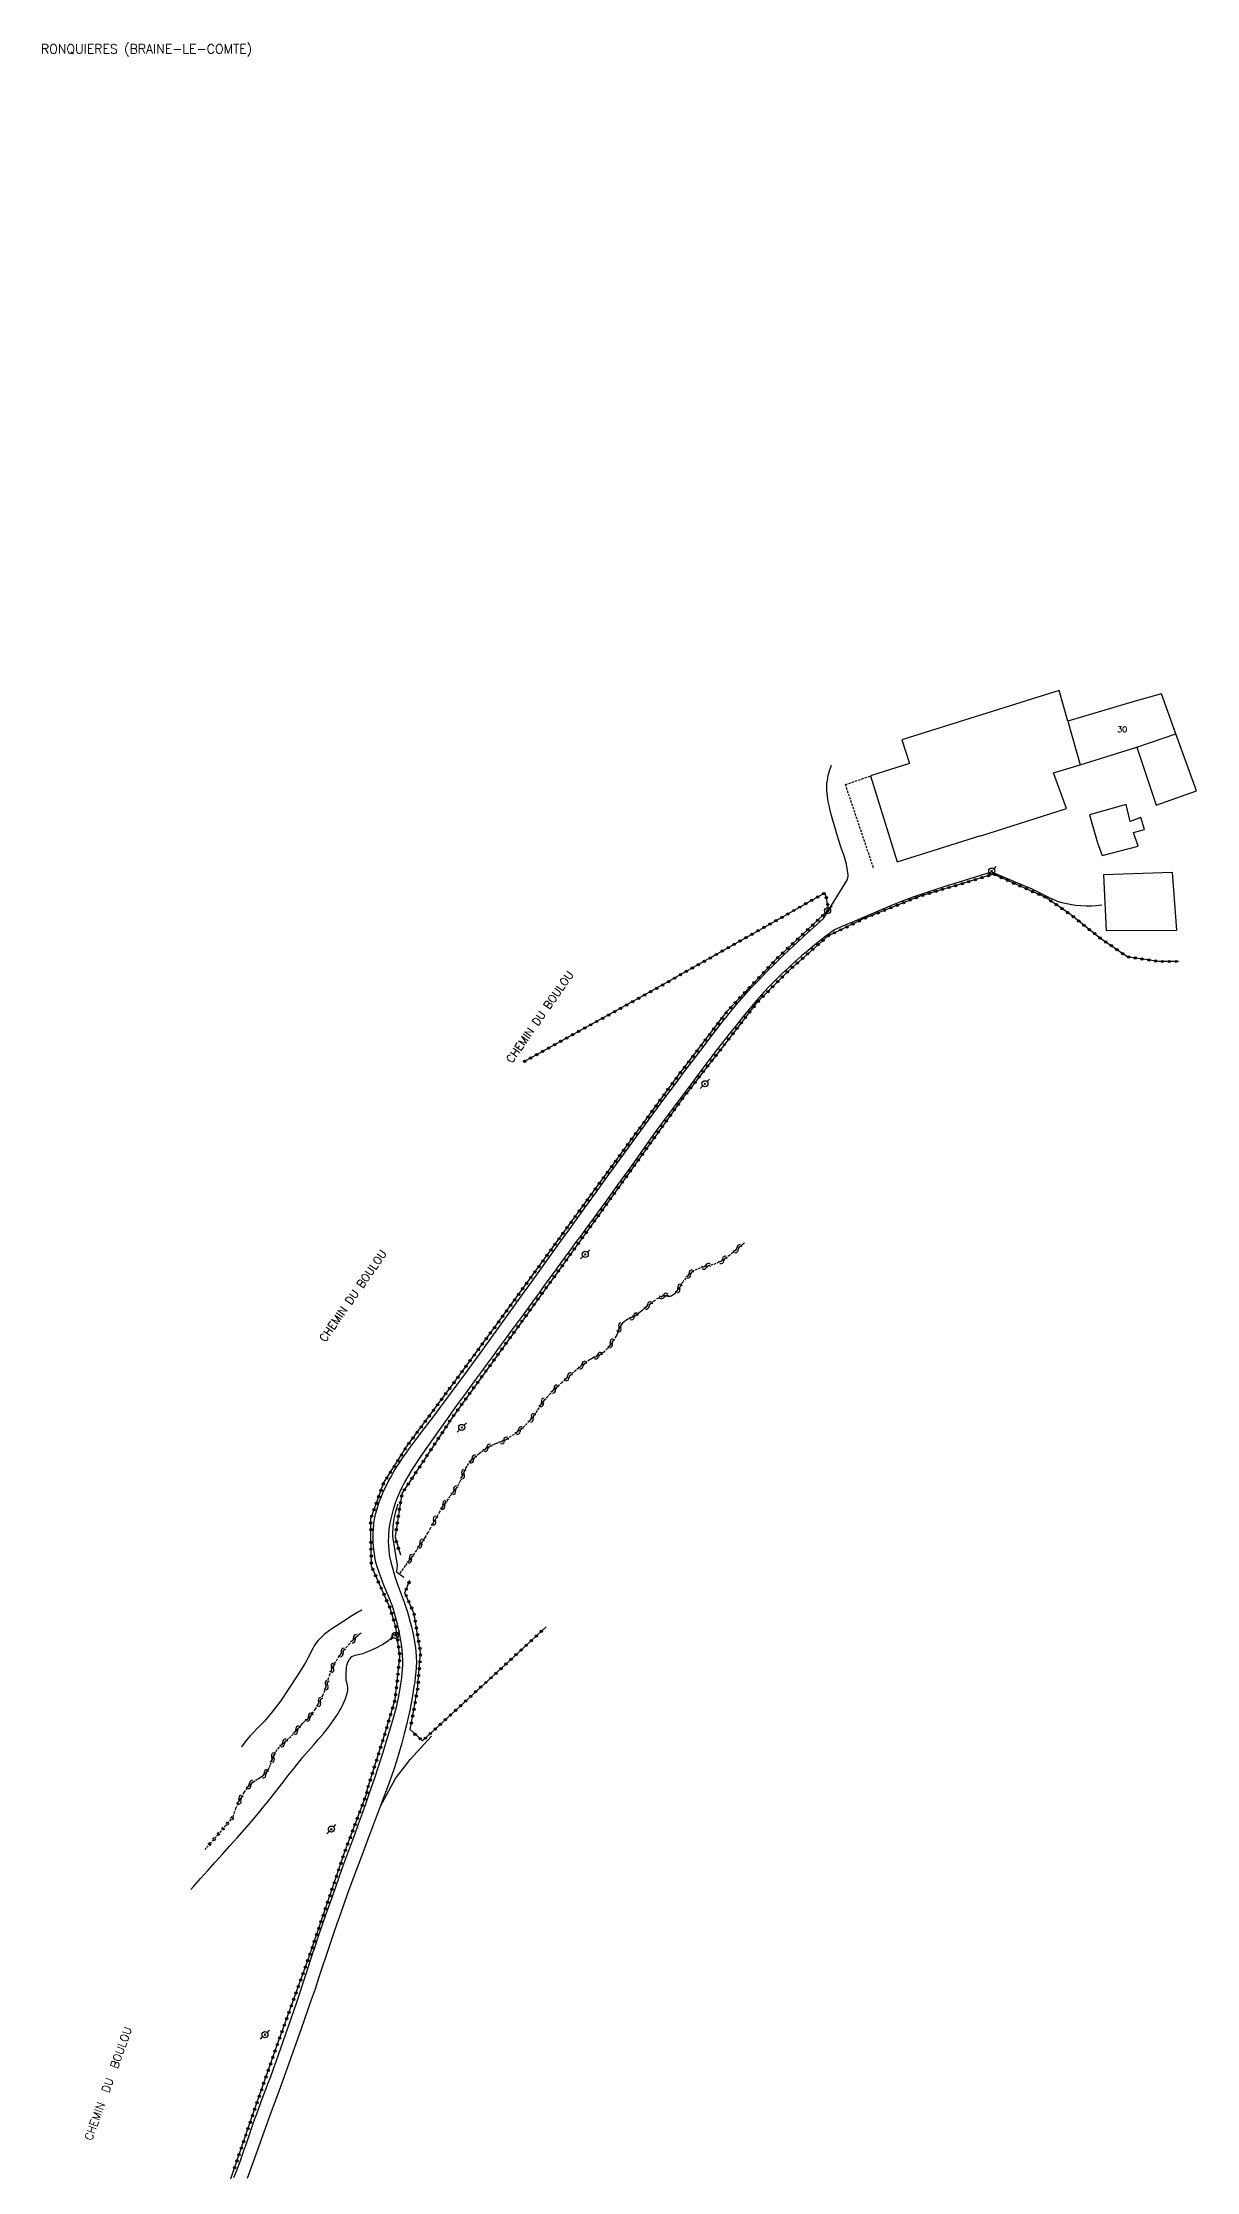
# Model space of a CAD drawing. Header units: millimetres. Extents: x 140000 to 141000, y 143000 to 144000.
# Drawn here: x 140505.4 to 140757.9, y 143532.1 to 143997.8 of the extents above; entities that cross this region are included whole.
import ezdxf
from ezdxf.enums import TextEntityAlignment as Align

# ---------------------------------------------------------------- set-up
doc = ezdxf.new("R2010")
doc.units = ezdxf.units.MM
doc.linetypes.add('DASHED', pattern=[0.75, 0.5, -0.25])
doc.layers.get('0').update_dxf_attribs({"linetype": 'CONTINUOUS'})
for name, color, linetype in [('W0008', 7, 'CONTINUOUS'), ('W0017', 7, 'CONTINUOUS'), ('W0101', 7, 'CONTINUOUS'), ('W0104', 1, 'CONTINUOUS'), ('W0112', 1, 'DASHED'), ('W0120', 7, 'CONTINUOUS'), ('W0211', 2, 'CONTINUOUS'), ('W0220', 5, 'DASHED'), ('W0323', 7, 'CONTINUOUS'), ('W0330', 7, 'CONTINUOUS'), ('W0473', 7, 'CONTINUOUS'), ('W0501', 5, 'DASHED'), ('W0980', 7, 'CONTINUOUS'), ('W0989', 7, 'CONTINUOUS'), ('W0991', 7, 'CONTINUOUS')]:
    doc.layers.add(name, color=color, linetype=linetype)
doc.styles.get("Standard").update_dxf_attribs({"font": 'romans.shx', "width": 0.85})

# ---------------------------------------------------------------- blocks, each defined once
blk = doc.blocks.new('T473')
for p, q in [((-0.166667, 0.166667), (0.166667, -0.166667)), ((-0.166667, -0.166667), (0.166667, 0.166667)), ((0.500001, 0.500001), (1.000002, 1.000002)), ((-1.000002, -1.000002), (-0.500001, -0.500001))]:
    blk.add_line(p, q)
blk.add_ellipse((0, 0), major_axis=(0.471405, 0.471405), ratio=1, start_param=5.4977871438, end_param=11.780972451)
blk = doc.blocks.new('t323o')
at = {"color": 0, "linetype": 'Continuous'}
for radius in [0.25, 0.15]:
    blk.add_circle((0, 0), radius, dxfattribs=at)
blk = doc.blocks.new('t220o')
at = {"color": 0, "linetype": 'Continuous'}
for p, q in [((-0.25, 0.25), (0.25, 0.25)), ((-0.25, -0.25), (0.25, -0.25))]:
    blk.add_line(p, q, dxfattribs=at)
blk = doc.blocks.new('t500o')
at = {"color": 0, "linetype": 'Continuous'}
for centre, start, end in [((-0.5, 0.625), 216.8699, 323.1301), ((0.5, -0.125), 36.8699, 143.1301), ((0.5, -0.625), 36.8699, 143.1301), ((-0.5, 0.125), 216.8699, 323.1301)]:
    blk.add_arc(centre, 0.625, start, end, dxfattribs=at)

msp = doc.modelspace()

# ---------------------------------------------------------------- linework, layer by layer
at = {"layer": 'W0008'}
for points in [[(140577.76, 143671), (140577.77, 143671.48), (140577.78, 143671.96), (140577.8, 143672.43), (140577.83, 143672.91), (140577.87, 143673.39), (140577.92, 143673.86), (140577.98, 143674.34), (140578.05, 143674.81), (140578.33, 143676.09), (140578.68, 143677.34), (140579.1, 143678.58), (140579.55, 143679.79), (140580.04, 143680.93), (140580.57, 143682.05), (140581.14, 143683.15), (140581.74, 143684.23), (140582.3, 143685.21), (140582.88, 143686.16), (140583.49, 143687.11), (140584.11, 143688.05), (140584.94, 143689.23), (140585.79, 143690.4), (140586.65, 143691.55), (140587.51, 143692.71), (140588.34, 143693.82), (140589.17, 143694.93), (140590.01, 143696.03), (140590.85, 143697.14), (140591.69, 143698.24), (140592.52, 143699.34), (140593.36, 143700.45), (140594.19, 143701.56), (140597.96, 143706.68), (140601.7, 143711.81), (140605.42, 143716.96), (140609.14, 143722.11), (140610.6, 143724.14), (140612.05, 143726.16), (140613.5, 143728.2), (140614.95, 143730.23), (140616.4, 143732.26), (140617.85, 143734.29), (140619.3, 143736.32), (140620.76, 143738.35), (140623.49, 143742.13), (140626.23, 143745.92), (140628.98, 143749.7), (140631.73, 143753.48), (140634.87, 143757.78), (140638.01, 143762.08), (140641.16, 143766.37), (140644.34, 143770.64), (140646.05, 143772.92), (140647.76, 143775.18), (140649.49, 143777.44), (140651.22, 143779.7), (140652.68, 143781.62), (140654.13, 143783.54), (140655.61, 143785.45), (140657.14, 143787.31), (140658.75, 143789.16), (140660.41, 143790.97), (140662.11, 143792.74), (140663.82, 143794.5), (140665.46, 143796.15), (140667.12, 143797.77), (140668.8, 143799.37), (140670.49, 143800.96), (140671.92, 143802.29), (140673.36, 143803.61), (140674.81, 143804.92), (140676.27, 143806.22)], [(140678.68, 143803.74), (140677.59, 143802.93), (140676.51, 143802.11), (140675.44, 143801.27), (140674.39, 143800.42), (140672.93, 143799.22), (140671.49, 143798.01), (140670.06, 143796.77), (140668.66, 143795.5), (140667.27, 143794.19), (140665.9, 143792.85), (140664.56, 143791.48), (140663.25, 143790.08), (140661.68, 143788.31), (140660.15, 143786.49), (140658.65, 143784.66), (140657.16, 143782.82), (140656.06, 143781.45), (140654.98, 143780.08), (140653.9, 143778.7), (140652.83, 143777.32), (140651.57, 143775.67), (140650.32, 143774.01), (140649.07, 143772.35), (140647.82, 143770.68), (140646.07, 143768.36), (140644.33, 143766.04), (140642.59, 143763.71), (140640.87, 143761.38), (140639.46, 143759.43), (140638.05, 143757.48), (140636.66, 143755.52), (140635.27, 143753.56), (140633.88, 143751.6), (140632.48, 143749.64), (140631.09, 143747.69), (140629.68, 143745.74), (140628.41, 143744), (140627.14, 143742.25), (140625.87, 143740.52), (140624.59, 143738.78), (140623.31, 143737.04), (140622.03, 143735.3), (140620.76, 143733.57), (140619.49, 143731.83), (140618.37, 143730.29), (140617.25, 143728.75), (140616.13, 143727.21), (140615.02, 143725.67), (140613.91, 143724.13), (140612.79, 143722.59), (140611.67, 143721.06), (140610.55, 143719.52), (140609.26, 143717.75), (140607.96, 143715.98), (140606.65, 143714.21), (140605.35, 143712.44), (140604.05, 143710.67), (140602.75, 143708.9), (140601.45, 143707.13), (140600.16, 143705.35), (140598.07, 143702.5), (140595.99, 143699.65), (140593.93, 143696.78), (140591.9, 143693.89), (140590.02, 143691.18), (140588.13, 143688.48), (140586.31, 143685.72), (140584.64, 143682.88), (140584.06, 143681.77), (140583.52, 143680.64), (140583.03, 143679.49), (140582.6, 143678.32), (140582.14, 143676.9), (140581.74, 143675.46), (140581.41, 143674), (140581.19, 143672.52), (140581.15, 143672.14), (140581.12, 143671.76), (140581.1, 143671.38), (140581.08, 143671)], [(140581.08, 143671), (140581.06, 143670.01), (140581.1, 143669.01), (140581.17, 143668.02), (140581.29, 143667.03), (140581.6, 143665.42), (140582.03, 143663.84), (140582.52, 143662.29), (140583.03, 143660.74), (140583.23, 143660.14), (140583.44, 143659.55), (140583.67, 143658.97), (140583.9, 143658.38), (140584.13, 143657.8), (140584.35, 143657.21), (140584.57, 143656.62), (140584.77, 143656.03), (140585.27, 143654.46), (140585.73, 143652.87), (140586.16, 143651.28), (140586.52, 143649.67), (140586.76, 143648.43), (140586.95, 143647.18), (140587.1, 143645.93), (140587.18, 143644.67), (140587.2, 143643.56), (140587.15, 143642.45), (140587.07, 143641.34), (140586.96, 143640.24), (140586.84, 143639.21), (140586.68, 143638.19), (140586.51, 143637.17), (140586.33, 143636.15), (140586.05, 143634.56), (140585.75, 143632.98), (140585.42, 143631.4), (140585.07, 143629.83), (140584.56, 143627.82), (140584.03, 143625.83), (140583.45, 143623.85), (140582.85, 143621.87), (140582.32, 143620.24), (140581.75, 143618.62), (140581.17, 143617.01), (140580.58, 143615.4), (140580.09, 143614.04), (140579.59, 143612.69), (140579.08, 143611.35), (140578.57, 143610), (140578.05, 143608.65), (140577.54, 143607.31), (140577.03, 143605.96), (140576.53, 143604.61), (140575.04, 143600.64), (140573.56, 143596.67), (140572.09, 143592.69), (140570.66, 143588.7), (140569.83, 143586.32), (140569.02, 143583.94), (140568.22, 143581.56), (140567.42, 143579.17), (140566.63, 143576.78), (140565.83, 143574.4), (140565.03, 143572.02), (140564.21, 143569.64), (140561.99, 143563.3), (140559.74, 143556.98), (140557.47, 143550.66), (140555.17, 143544.36)], [(140564.74, 143580.45), (140566.12, 143584.47), (140567.5, 143588.48), (140568.9, 143592.49), (140570.32, 143596.49), (140571.15, 143598.82), (140572, 143601.15), (140572.85, 143603.48), (140573.71, 143605.8), (140574.56, 143608.13), (140575.41, 143610.46), (140576.24, 143612.79), (140577.06, 143615.13), (140578.04, 143618.02), (140579.01, 143620.92), (140579.95, 143623.83), (140580.84, 143626.76), (140581.56, 143629.16), (140582.27, 143631.58), (140582.91, 143634.01), (140583.44, 143636.47), (140583.6, 143637.39), (140583.76, 143638.31), (140583.89, 143639.24), (140584.01, 143640.16), (140584.1, 143641.09), (140584.17, 143642.02), (140584.22, 143642.96), (140584.23, 143643.89), (140584.19, 143645.08), (140584.09, 143646.26), (140583.93, 143647.43), (140583.74, 143648.6), (140583.43, 143650.23), (140583.08, 143651.86), (140582.66, 143653.47), (140582.19, 143655.06), (140581.95, 143655.79), (140581.68, 143656.51), (140581.4, 143657.22), (140581.1, 143657.93), (140580.8, 143658.63), (140580.51, 143659.34), (140580.22, 143660.04), (140579.95, 143660.76), (140579.5, 143661.95), (140579.04, 143663.15), (140578.63, 143664.36), (140578.3, 143665.6), (140578.09, 143666.65), (140577.94, 143667.71), (140577.84, 143668.78), (140577.78, 143669.85), (140577.77, 143670.13), (140577.77, 143670.42), (140577.76, 143670.71), (140577.76, 143671)], [(140547.3, 143530.78), (140547.97, 143532.55), (140548.63, 143534.33), (140549.1, 143535.63), (140549.56, 143536.93), (140550.02, 143538.23), (140550.47, 143539.54), (140550.91, 143540.85), (140551.37, 143542.15), (140551.82, 143543.46), (140552.29, 143544.76), (140552.88, 143546.4), (140553.49, 143548.03), (140554.1, 143549.66), (140554.72, 143551.29), (140555.34, 143552.92), (140555.94, 143554.55), (140556.55, 143556.19), (140557.13, 143557.83), (140559.11, 143563.5), (140561.05, 143569.18), (140562.94, 143574.88), (140564.79, 143580.59)], [(140555.17, 143544.36), (140553.94, 143540.9), (140552.69, 143537.45), (140551.44, 143534), (140550.18, 143530.55)]]:
    msp.add_lwpolyline(points, dxfattribs=at)
at = {"layer": 'W0017'}
for points in [[(140681.51, 143814.71), (140681.59, 143815.07), (140681.64, 143815.45), (140681.65, 143815.82), (140681.63, 143816.2), (140681.31, 143818.07), (140680.77, 143819.9), (140680.15, 143821.69), (140679.59, 143823.48), (140679.37, 143824.23), (140679.14, 143824.97), (140678.91, 143825.71), (140678.67, 143826.46), (140678.45, 143827.2), (140678.23, 143827.95), (140678.02, 143828.7), (140677.84, 143829.46), (140677.57, 143830.63), (140677.32, 143831.8), (140677.13, 143832.99), (140677.01, 143834.19), (140676.99, 143834.47), (140676.99, 143834.74), (140676.99, 143835.02), (140676.99, 143835.3), (140677.01, 143835.58), (140677.04, 143835.85), (140677.07, 143836.13), (140677.12, 143836.4), (140677.33, 143837.47), (140677.61, 143838.52), (140677.96, 143839.56), (140678.06, 143839.76)], [(140703.95, 143813.57), (140713.07, 143816.41), (140721.48, 143812.83)], [(140676.27, 143806.22), (140681.51, 143814.74)], [(140703.95, 143813.57), (140701.31, 143812.71), (140698.68, 143811.83), (140696.06, 143810.93), (140693.46, 143809.97), (140691.18, 143809.07), (140688.92, 143808.11), (140686.68, 143807.14), (140684.42, 143806.17), (140682.99, 143805.57), (140681.55, 143804.96), (140680.11, 143804.35), (140678.68, 143803.74)], [(140737.16, 143809.09), (140736.02, 143808.97), (140734.88, 143808.91), (140733.73, 143808.9), (140732.59, 143808.96), (140731.4, 143809.08), (140730.22, 143809.25), (140729.05, 143809.49), (140727.89, 143809.8), (140727.45, 143809.95), (140727.02, 143810.13), (140726.6, 143810.33), (140726.18, 143810.52), (140725.59, 143810.8), (140725, 143811.08), (140724.41, 143811.38), (140723.83, 143811.67), (140723.24, 143811.97), (140722.66, 143812.26), (140722.07, 143812.55), (140721.48, 143812.83)]]:
    msp.add_lwpolyline(points, dxfattribs=at)
at = {"layer": 'W0101'}
msp.add_lwpolyline([(140732.4, 143839.84), (140744.81, 143843.67), (140753.38, 143846.61), (140750.23, 143855.37), (140744.45, 143853.77), (140729.75, 143849.39)], close=True, dxfattribs=at)
at = {"layer": 'W0104'}
for points in [[(140729.75, 143849.39), (140727.82, 143856.06), (140710.88, 143850.78), (140693.42, 143845.27), (140695.12, 143840.09), (140686.56, 143837.39), (140692.37, 143818.57)], [(140744.81, 143843.67), (140749.06, 143831.01), (140757.87, 143834.1), (140753.38, 143846.61)], [(140692.37, 143818.57), (140710.72, 143824.33), (140710.68, 143824.29), (140729.45, 143830.23), (140726.63, 143838.07), (140732.4, 143839.84)]]:
    msp.add_lwpolyline(points, dxfattribs=at)
for points in [[(140742.51, 143831.16), (140734.45, 143828.89), (140736.21, 143822.75), (140737.23, 143819.95), (140745.13, 143822.02), (140744.1, 143824.99), (140746.48, 143825.65), (140745.71, 143828.31), (140743.35, 143827.4)], [(140752.67, 143816.3), (140737.51, 143815.79), (140738.15, 143803.55), (140753.61, 143803.67)]]:
    msp.add_lwpolyline(points, close=True, dxfattribs=at)
at = {"layer": 'W0112'}
msp.add_lwpolyline([(140687.21, 143817.29), (140681.08, 143835.49), (140686.56, 143837.38)], dxfattribs=at)
at = {"layer": 'W0120'}
msp.add_lwpolyline([(140583.02, 143664.75), (140582.86, 143663.3), (140584.5, 143662.09)], dxfattribs=at)
at = {"layer": 'W0211'}
for points in [[(140583.12, 143678.06), (140582.64, 143676.49), (140582.29, 143674.88), (140582.08, 143673.26), (140581.99, 143671.62), (140581.99, 143671.46), (140581.99, 143671.31), (140581.99, 143671.15), (140581.99, 143671)], [(140581.99, 143671), (140583.02, 143664.75)], [(140575.3, 143654.91), (140574.43, 143654.44), (140573.57, 143653.94), (140572.73, 143653.42), (140571.9, 143652.88), (140570.3, 143651.84), (140568.68, 143650.79), (140567.13, 143649.64), (140565.73, 143648.29), (140565.27, 143647.72), (140564.87, 143647.12), (140564.52, 143646.49), (140564.19, 143645.85), (140563.88, 143645.21), (140563.57, 143644.56), (140563.24, 143643.93), (140562.88, 143643.31), (140561.12, 143640.52), (140559.32, 143637.75), (140557.45, 143635.03), (140555.47, 143632.38), (140554.74, 143631.49), (140553.97, 143630.64), (140553.17, 143629.8), (140552.36, 143628.98), (140551.56, 143628.16), (140550.77, 143627.31), (140550.01, 143626.44), (140549.3, 143625.53), (140548.93, 143624.99)], [(140537.83, 143593.79), (140538.45, 143594.49), (140539.97, 143596.2), (140541.56, 143597.99), (140543.17, 143599.76), (140544.77, 143601.54), (140546.38, 143603.32), (140547.98, 143605.1), (140549.57, 143606.89), (140551.14, 143608.7), (140552.69, 143610.52), (140553.79, 143611.85), (140554.87, 143613.2), (140555.94, 143614.55), (140557, 143615.91), (140558.06, 143617.28), (140559.11, 143618.64), (140560.17, 143620), (140561.24, 143621.35), (140562.36, 143622.71), (140563.51, 143624.03), (140564.67, 143625.35), (140565.83, 143626.66), (140566.97, 143628), (140568.08, 143629.38), (140569.11, 143630.81), (140570.07, 143632.3), (140570.42, 143632.89), (140570.75, 143633.48), (140571.08, 143634.08), (140571.37, 143634.7), (140571.64, 143635.33), (140571.88, 143635.98), (140572.06, 143636.65), (140572.19, 143637.33), (140572.21, 143637.71), (140572.18, 143638.09), (140572.12, 143638.46), (140572.04, 143638.82), (140571.96, 143639.18), (140571.88, 143639.54), (140571.84, 143639.91), (140571.83, 143640.29), (140571.86, 143640.82), (140571.87, 143641.35), (140571.9, 143641.89), (140571.95, 143642.42), (140572.06, 143642.98), (140572.23, 143643.53), (140572.49, 143644.04), (140572.84, 143644.51), (140573.12, 143644.75), (140573.45, 143644.94), (140573.8, 143645.06), (140574.15, 143645.14), (140574.49, 143645.2), (140574.83, 143645.25), (140575.17, 143645.32), (140575.5, 143645.43), (140576.95, 143646.04), (140578.41, 143646.67), (140579.83, 143647.41), (140581.15, 143648.32), (140581.5, 143648.64), (140581.82, 143648.99), (140582.09, 143649.37), (140582.33, 143649.78)]]:
    msp.add_lwpolyline(points, dxfattribs=at)
at = {"layer": 'W0220'}
msp.add_lwpolyline([(140547.14, 143609.73), (140545.49, 143607.79), (140543.83, 143605.86), (140542.15, 143603.94), (140540.95, 143602.58)], dxfattribs=at)
at = {"layer": 'W0323'}
for points in [[(140577.27, 143671), (140577.22, 143674.9), (140580.02, 143682.65), (140585.2, 143690.83), (140595.46, 143704.71), (140604.33, 143716.75), (140625.98, 143746.52), (140644.34, 143771.64), (140655.31, 143785.99), (140665.97, 143797.36), (140677.42, 143808.1), (140676.65, 143811.83), (140663.27, 143804.26), (140637.58, 143789.69), (140610.72, 143774.88)], [(140753.97, 143796.8), (140749.57, 143796.8), (140742.73, 143797.84), (140736.88, 143801.86), (140730.03, 143807.29), (140724.93, 143810.8), (140713.49, 143815.89), (140697.21, 143811.03), (140684.97, 143806.1), (140677.23, 143802.37), (140668.46, 143794.62), (140661.65, 143787.73), (140655.15, 143779.32), (140645.56, 143767.02), (140627.35, 143741.68), (140609.75, 143717.32), (140595.11, 143697.14), (140584.06, 143680.41), (140582.57, 143671)], [(140576.21, 143614.9), (140580.12, 143627.11), (140582.57, 143635.37), (140583.62, 143644.73), (140582.75, 143651.21), (140581.46, 143655.34), (140577.36, 143664.55), (140577.27, 143671)], [(140582.57, 143671), (140582.54, 143670.85), (140583.71, 143667.02)], [(140585.84, 143628.77), (140587.48, 143637.58), (140588.14, 143645.57), (140586.71, 143654.1), (140584.71, 143658.69), (140585.8, 143661.48)], [(140585.82, 143628.78), (140588.53, 143626.33), (140609.5, 143645.6), (140615.57, 143651.23)], [(140532.19, 143495.53), (140537.43, 143505.52), (140545.31, 143526.72), (140551.82, 143545.66), (140556.7, 143559.62), (140563.53, 143578.45), (140571.49, 143601.86), (140576.52, 143615.26)]]:
    msp.add_lwpolyline(points, dxfattribs=at)
at = {"layer": 'W0330'}
msp.add_lwpolyline([(140579.26, 143611.88), (140582.67, 143618.05), (140585.82, 143622.2), (140590.52, 143627.34)], dxfattribs=at)
at = {"layer": 'W0501'}
for points in [[(140658.98, 143735.18), (140658.65, 143734.93), (140657.92, 143734.34), (140657.2, 143733.74), (140656.49, 143733.14), (140655.76, 143732.55), (140655, 143731.99), (140654.22, 143731.47), (140653.4, 143731), (140652.75, 143730.71), (140652.08, 143730.48), (140651.39, 143730.3), (140650.7, 143730.14), (140650.01, 143729.97), (140649.33, 143729.77), (140648.65, 143729.52), (140648.02, 143729.18), (140647.34, 143728.7), (140646.74, 143728.14), (140646.19, 143727.53), (140645.66, 143726.91), (140645.47, 143726.66), (140645.29, 143726.4), (140645.13, 143726.13), (140644.97, 143725.85), (140644.81, 143725.58), (140644.64, 143725.31), (140644.46, 143725.05), (140644.27, 143724.8), (140643.98, 143724.47), (140643.69, 143724.13), (140643.34, 143723.83), (140642.94, 143723.6), (140642.72, 143723.55), (140642.49, 143723.53), (140642.26, 143723.55), (140642.05, 143723.58), (140641.83, 143723.62), (140641.61, 143723.64), (140641.39, 143723.64), (140641.16, 143723.6), (140640.17, 143723.18), (140639.28, 143722.59), (140638.44, 143721.93), (140637.62, 143721.3), (140637.33, 143721.09), (140637.05, 143720.86), (140636.78, 143720.63), (140636.51, 143720.4), (140636.23, 143720.17), (140635.96, 143719.94), (140635.67, 143719.72), (140635.38, 143719.51), (140635.01, 143719.28), (140634.61, 143719.07), (140634.21, 143718.89), (140633.81, 143718.7), (140633.4, 143718.5), (140633.01, 143718.28), (140632.64, 143718.01), (140632.3, 143717.7), (140632.05, 143717.38), (140631.83, 143717.03), (140631.65, 143716.65), (140631.5, 143716.28), (140631.36, 143715.9), (140631.22, 143715.52), (140631.05, 143715.16), (140630.86, 143714.8), (140630.28, 143713.89), (140629.68, 143712.99), (140629, 143712.13), (140628.23, 143711.36), (140627.87, 143711.09), (140627.49, 143710.85), (140627.09, 143710.64), (140626.69, 143710.45), (140626.29, 143710.27), (140625.89, 143710.08), (140625.49, 143709.88), (140625.11, 143709.65), (140623.89, 143708.78), (140622.71, 143707.87), (140621.57, 143706.91), (140620.44, 143705.93), (140619.08, 143704.73), (140617.74, 143703.51), (140616.45, 143702.23), (140615.22, 143700.89), (140614.78, 143700.34), (140614.38, 143699.76), (140613.99, 143699.17), (140613.63, 143698.57), (140613.25, 143697.97), (140612.86, 143697.38), (140612.44, 143696.82), (140611.98, 143696.28), (140610.92, 143695.22), (140609.79, 143694.25), (140608.6, 143693.35), (140607.36, 143692.53), (140606.83, 143692.23), (140606.29, 143691.98), (140605.74, 143691.75), (140605.18, 143691.54), (140604.63, 143691.33), (140604.07, 143691.1), (140603.53, 143690.86), (140603, 143690.58), (140602.43, 143690.23), (140601.89, 143689.84), (140601.36, 143689.43), (140600.84, 143689.01), (140600.24, 143688.54), (140599.64, 143688.06), (140599.07, 143687.53), (140598.57, 143686.94), (140598.22, 143686.42), (140597.93, 143685.87), (140597.68, 143685.3), (140597.45, 143684.73), (140597.23, 143684.15), (140597, 143683.58), (140596.75, 143683.02), (140596.46, 143682.47), (140596.11, 143681.91), (140595.73, 143681.36), (140595.34, 143680.83), (140594.94, 143680.3), (140594.54, 143679.78), (140594.14, 143679.25), (140593.75, 143678.71), (140593.38, 143678.17), (140592.82, 143677.29), (140592.28, 143676.4), (140591.76, 143675.5), (140591.25, 143674.6), (140590.74, 143673.7), (140590.23, 143672.79), (140589.71, 143671.89), (140589.18, 143671)], [(140589.18, 143671), (140588.99, 143670.68), (140588.79, 143670.37), (140588.59, 143670.06), (140588.39, 143669.75), (140587.23, 143668.01), (140586.03, 143666.29), (140584.79, 143664.6), (140583.52, 143662.94)], [(140547.14, 143609.73), (140547.74, 143611.58), (140548.53, 143613.35), (140549.52, 143615.02), (140550.67, 143616.57), (140551.09, 143617), (140551.56, 143617.38), (140552.05, 143617.71), (140552.56, 143618.02), (140553.06, 143618.33), (140553.56, 143618.66), (140554.02, 143619.05), (140554.43, 143619.49), (140554.79, 143620.01), (140555.07, 143620.56), (140555.3, 143621.14), (140555.5, 143621.72), (140555.7, 143622.3), (140555.91, 143622.88), (140556.17, 143623.44), (140556.48, 143623.98), (140556.9, 143624.53), (140557.36, 143625.06), (140557.85, 143625.56), (140558.36, 143626.04), (140558.87, 143626.5), (140559.38, 143626.96), (140559.89, 143627.44), (140560.37, 143627.93), (140560.65, 143628.23), (140560.93, 143628.54), (140561.2, 143628.85), (140561.47, 143629.16), (140561.75, 143629.47), (140562.02, 143629.77), (140562.3, 143630.08), (140562.58, 143630.38), (140562.81, 143630.62), (140563.05, 143630.84), (140563.29, 143631.07), (140563.53, 143631.29), (140563.77, 143631.52), (140564.01, 143631.75), (140564.23, 143632), (140564.44, 143632.26), (140565.1, 143633.2), (140565.68, 143634.18), (140566.21, 143635.19), (140566.71, 143636.22), (140567.08, 143637.08), (140567.39, 143637.95), (140567.67, 143638.84), (140567.94, 143639.73), (140568.22, 143640.62), (140568.53, 143641.5), (140568.89, 143642.37), (140569.31, 143643.2), (140570.24, 143644.69), (140571.3, 143646.08), (140572.44, 143647.4), (140573.64, 143648.67), (140573.98, 143649.01), (140574.35, 143649.33), (140574.72, 143649.63), (140575.12, 143649.92)]]:
    msp.add_lwpolyline(points, dxfattribs=at)

# ---------------------------------------------------------------- block references
at = {"layer": 'W0220'}
for p, rotation in [((140544.9, 143607.1), 229.2662186346493), ((140545.87, 143608.24), 229.6319929160003), ((140546.85, 143609.38), 229.6319929160003), ((140541.95, 143603.7), 228.550859339475), ((140542.93, 143604.83), 228.9058407690796), ((140543.92, 143605.96), 229.2662186346493)]:
    msp.add_blockref('t220o', p, dxfattribs=dict(at, rotation=rotation))
at = {"layer": 'W0323'}
for p, rotation in [((140676.32, 143811.64), 209.4933828633873), ((140699.44, 143811.7), 196.6094192591287), ((140700.88, 143812.13), 196.6094192591287), ((140702.32, 143812.56), 196.6094192591287), ((140703.75, 143812.98), 196.6094192591287), ((140705.19, 143813.41), 196.6094192591287), ((140706.63, 143813.84), 196.6094192591287), ((140708.07, 143814.27), 196.6094192591287), ((140709.5, 143814.7), 196.6094192591287), ((140710.94, 143815.13), 196.6094192591287), ((140712.38, 143815.56), 196.6094192591287), ((140713.8, 143815.75), 156.0370463733913), ((140715.17, 143815.14), 156.0370463733913), ((140716.54, 143814.53), 156.0370463733913), ((140717.91, 143813.92), 156.0370463733913), ((140719.28, 143813.31), 156.0370463733913), ((140720.65, 143812.7), 156.0370463733913), ((140722.02, 143812.09), 156.0370463733913), ((140723.4, 143811.48), 156.0370463733913), ((140668.48, 143807.21), 209.4933828633873), ((140669.79, 143807.95), 209.4933828633873), ((140671.09, 143808.68), 209.4933828633873), ((140672.4, 143809.42), 209.4933828633873), ((140673.71, 143810.16), 209.4933828633873), ((140675.01, 143810.9), 209.4933828633873), ((140676.1, 143806.86), 43.14440312322343), ((140676.88, 143810.73), 101.7676746978452), ((140677.19, 143807.89), 43.14440312322343), ((140677.18, 143809.26), 101.7676746978452), ((140686.85, 143806.86), 201.9457533871673), ((140688.24, 143807.42), 201.9457533871673), ((140689.63, 143807.98), 201.9457533871673), ((140691.02, 143808.54), 201.9457533871673), ((140692.41, 143809.1), 201.9457533871673), ((140693.81, 143809.66), 201.9457533871673), ((140695.2, 143810.22), 201.9457533871673), ((140696.59, 143810.78), 201.9457533871673), ((140698, 143811.27), 196.6094192591287), ((140724.77, 143810.87), 156.0370463733913), ((140726.02, 143810.05), 145.4662393095071), ((140727.25, 143809.2), 145.4662393095071), ((140728.49, 143808.35), 145.4662393095071), ((140729.72, 143807.5), 145.4662393095071), ((140660.65, 143802.77), 209.5620166478043), ((140661.96, 143803.51), 209.5620166478043), ((140663.26, 143804.25), 209.5620166478043), ((140664.57, 143804.99), 209.4933828633873), ((140665.87, 143805.73), 209.4933828633873), ((140667.18, 143806.47), 209.4933828633873), ((140671.72, 143802.76), 43.14440312322343), ((140672.82, 143803.78), 43.14440312322343), ((140673.91, 143804.81), 43.14440312322343), ((140675.01, 143805.83), 43.14440312322343), ((140677.34, 143802.42), 205.7366356587287), ((140678.69, 143803.07), 205.7366356587287), ((140680.04, 143803.72), 205.7366356587287), ((140681.39, 143804.37), 205.7366356587287), ((140682.74, 143805.03), 205.7366356587287), ((140684.09, 143805.68), 205.7366356587287), ((140685.46, 143806.3), 201.9457533871673), ((140730.92, 143806.59), 141.6166642127417), ((140732.09, 143805.66), 141.6166642127417), ((140733.27, 143804.73), 141.6166642127417), ((140734.44, 143803.79), 141.6166642127417), ((140735.62, 143802.86), 141.6166642127417), ((140651.52, 143797.59), 209.5620166478043), ((140652.82, 143798.33), 209.5620166478043), ((140654.13, 143799.07), 209.5620166478043), ((140655.43, 143799.81), 209.5620166478043), ((140656.74, 143800.55), 209.5620166478043), ((140658.04, 143801.29), 209.5620166478043), ((140659.35, 143802.03), 209.5620166478043), ((140666.25, 143797.63), 43.14440312322343), ((140667.34, 143798.65), 43.14440312322343), ((140668.44, 143799.68), 43.14440312322343), ((140669.53, 143800.71), 43.14440312322343), ((140670.63, 143801.73), 43.14440312322343), ((140671.7, 143797.48), 221.4785466230685), ((140672.82, 143798.47), 221.4785466230685), ((140673.95, 143799.47), 221.4785466230685), ((140675.07, 143800.46), 221.4785466230685), ((140676.19, 143801.45), 221.4785466230685), ((140736.79, 143801.93), 141.6166642127417), ((140738.03, 143801.08), 145.4631922510654), ((140739.26, 143800.23), 145.4631922510654), ((140740.5, 143799.37), 145.4631922510654), ((140741.73, 143798.52), 145.4631922510654), ((140743.02, 143797.8), 171.3563469256158), ((140744.5, 143797.57), 171.3563469256158), ((140643.69, 143793.15), 209.5620166478043), ((140644.99, 143793.89), 209.5620166478043), ((140646.3, 143794.63), 209.5620166478043), ((140647.6, 143795.37), 209.5620166478043), ((140648.91, 143796.11), 209.5620166478043), ((140650.21, 143796.85), 209.5620166478043), ((140662.13, 143793.27), 46.86906239097683), ((140663.16, 143794.36), 46.86906239097683), ((140664.18, 143795.46), 46.86906239097683), ((140665.21, 143796.55), 46.86906239097683), ((140667.28, 143793.42), 225.351298187547), ((140668.34, 143794.49), 225.351298187547), ((140669.45, 143795.49), 221.4785466230685), ((140670.57, 143796.49), 221.4785466230685), ((140745.98, 143797.35), 171.3563469256158), ((140747.47, 143797.12), 171.3563469256158), ((140748.95, 143796.9), 171.3563469256158), ((140750.44, 143796.8), 179.9739268373405), ((140751.94, 143796.8), 179.9739268373405), ((140753.44, 143796.8), 179.9739268373405), ((140635.85, 143788.73), 208.8563664750428), ((140637.16, 143789.46), 208.8563664750428), ((140638.47, 143790.19), 209.5620166478043), ((140639.78, 143790.93), 209.5620166478043), ((140641.08, 143791.67), 209.5620166478043), ((140642.38, 143792.41), 209.5620166478043), ((140658.03, 143788.89), 46.86906239097683), ((140659.05, 143789.98), 46.86906239097683), ((140660.08, 143791.08), 46.86906239097683), ((140661.1, 143792.17), 46.86906239097683), ((140662.01, 143788.09), 225.351298187547), ((140663.06, 143789.16), 225.351298187547), ((140664.12, 143790.22), 225.351298187547), ((140665.17, 143791.29), 225.351298187547), ((140666.23, 143792.36), 225.351298187547), ((140626.65, 143783.67), 208.8563664750428), ((140627.97, 143784.39), 208.8563664750428), ((140629.28, 143785.11), 208.8563664750428), ((140630.59, 143785.84), 208.8563664750428), ((140631.91, 143786.56), 208.8563664750428), ((140633.22, 143787.29), 208.8563664750428), ((140634.54, 143788.01), 208.8563664750428), ((140654.08, 143784.38), 52.58441454732314), ((140654.99, 143785.57), 52.58441454732314), ((140655.98, 143786.7), 46.86906239097683), ((140657, 143787.79), 46.86906239097683), ((140659.21, 143784.57), 232.2545697070904), ((140660.13, 143785.76), 232.2545697070904), ((140661.05, 143786.94), 232.2545697070904), ((140618.77, 143779.32), 208.8563664750428), ((140620.08, 143780.05), 208.8563664750428), ((140621.4, 143780.77), 208.8563664750428), ((140622.71, 143781.49), 208.8563664750428), ((140624.03, 143782.22), 208.8563664750428), ((140625.34, 143782.94), 208.8563664750428), ((140650.43, 143779.61), 52.58441454732314), ((140651.35, 143780.81), 52.58441454732314), ((140652.26, 143782), 52.58441454732314), ((140653.17, 143783.19), 52.58441454732314), ((140655.54, 143779.83), 232.2545697070904), ((140656.46, 143781.01), 232.2545697070904), ((140657.37, 143782.2), 232.2545697070904), ((140658.29, 143783.38), 232.2545697070904), ((140610.89, 143774.98), 208.8563664750428), ((140612.2, 143775.7), 208.8563664750428), ((140613.52, 143776.43), 208.8563664750428), ((140614.83, 143777.15), 208.8563664750428), ((140616.14, 143777.88), 208.8563664750428), ((140617.46, 143778.6), 208.8563664750428), ((140646.79, 143774.85), 52.58441454732314), ((140647.7, 143776.04), 52.58441454732314), ((140648.61, 143777.23), 52.58441454732314), ((140649.52, 143778.42), 52.58441454732314), ((140651.85, 143775.09), 232.0721830651343), ((140652.77, 143776.27), 232.0721830651343), ((140653.69, 143777.46), 232.0721830651343), ((140654.62, 143778.64), 232.0721830651343), ((140643.18, 143770.06), 53.84861905367215), ((140644.06, 143771.27), 53.84861905367215), ((140644.97, 143772.47), 52.58441454732314), ((140645.88, 143773.66), 52.58441454732314), ((140648.16, 143770.36), 232.0721830651343), ((140649.08, 143771.54), 232.0721830651343), ((140650.01, 143772.73), 232.0721830651343), ((140650.93, 143773.91), 232.0721830651343), ((140639.64, 143765.21), 53.84861905367215), ((140640.52, 143766.42), 53.84861905367215), ((140641.41, 143767.63), 53.84861905367215), ((140642.29, 143768.85), 53.84861905367215), ((140644.53, 143765.58), 234.297735437987), ((140645.41, 143766.8), 234.297735437987), ((140646.32, 143767.99), 232.0721830651343), ((140647.24, 143769.18), 232.0721830651343), ((140636.1, 143760.37), 53.84861905367215), ((140636.98, 143761.58), 53.84861905367215), ((140637.87, 143762.79), 53.84861905367215), ((140638.75, 143764), 53.84861905367215), ((140641.03, 143760.71), 234.297735437987), ((140641.9, 143761.93), 234.297735437987), ((140642.78, 143763.15), 234.297735437987), ((140643.65, 143764.37), 234.297735437987), ((140632.56, 143755.52), 53.84861905367215), ((140633.44, 143756.73), 53.84861905367215), ((140634.33, 143757.94), 53.84861905367215), ((140635.21, 143759.16), 53.84861905367215), ((140637.53, 143755.84), 234.297735437987), ((140638.4, 143757.06), 234.297735437987), ((140639.28, 143758.28), 234.297735437987), ((140640.15, 143759.49), 234.297735437987), ((140629.91, 143751.89), 53.84861905367215), ((140630.79, 143753.1), 53.84861905367215), ((140631.67, 143754.31), 53.84861905367215), ((140634.03, 143750.97), 234.297735437987), ((140634.9, 143752.19), 234.297735437987), ((140635.78, 143753.4), 234.297735437987), ((140636.65, 143754.62), 234.297735437987), ((140626.37, 143747.04), 53.84861905367215), ((140627.25, 143748.26), 53.84861905367215), ((140628.14, 143749.47), 53.84861905367215), ((140629.02, 143750.68), 53.84861905367215), ((140631.4, 143747.31), 234.297735437987), ((140632.27, 143748.53), 234.297735437987), ((140633.15, 143749.75), 234.297735437987), ((140622.84, 143742.19), 53.96724792227396), ((140623.72, 143743.41), 53.96724792227396), ((140624.6, 143744.62), 53.96724792227396), ((140625.48, 143745.83), 53.96724792227396), ((140627.9, 143742.44), 234.297735437987), ((140628.77, 143743.66), 234.297735437987), ((140629.65, 143744.88), 234.297735437987), ((140630.52, 143746.1), 234.297735437987), ((140619.31, 143737.34), 53.96724792227396), ((140620.19, 143738.55), 53.96724792227396), ((140621.07, 143739.77), 53.96724792227396), ((140621.95, 143740.98), 53.96724792227396), ((140624.39, 143737.58), 234.1534184310026), ((140625.26, 143738.79), 234.1534184310026), ((140626.14, 143740.01), 234.1534184310026), ((140627.02, 143741.22), 234.1534184310026), ((140615.78, 143732.49), 53.96724792227396), ((140616.66, 143733.7), 53.96724792227396), ((140617.54, 143734.91), 53.96724792227396), ((140618.42, 143736.13), 53.96724792227396), ((140620.87, 143732.71), 234.1534184310026), ((140621.75, 143733.93), 234.1534184310026), ((140622.63, 143735.14), 234.1534184310026), ((140623.51, 143736.36), 234.1534184310026), ((140612.25, 143727.64), 53.96724792227396), ((140613.13, 143728.85), 53.96724792227396), ((140614.01, 143730.06), 53.96724792227396), ((140614.89, 143731.28), 53.96724792227396), ((140617.36, 143727.85), 234.1534184310026), ((140618.24, 143729.07), 234.1534184310026), ((140619.12, 143730.28), 234.1534184310026), ((140619.99, 143731.5), 234.1534184310026), ((140609.6, 143724), 53.96724792227396), ((140610.48, 143725.21), 53.96724792227396), ((140611.36, 143726.42), 53.96724792227396), ((140613.84, 143722.99), 234.1534184310026), ((140614.72, 143724.2), 234.1534184310026), ((140615.6, 143725.42), 234.1534184310026), ((140616.48, 143726.63), 234.1534184310026), ((140606.07, 143719.15), 53.96724792227396), ((140606.95, 143720.36), 53.96724792227396), ((140607.83, 143721.57), 53.96724792227396), ((140608.72, 143722.78), 53.96724792227396), ((140611.21, 143719.34), 234.1534184310026), ((140612.09, 143720.55), 234.1534184310026), ((140612.97, 143721.77), 234.1534184310026), ((140602.53, 143714.3), 53.62977332152665), ((140603.42, 143715.51), 53.62977332152665), ((140604.31, 143716.72), 53.62977332152665), ((140605.19, 143717.93), 53.96724792227396), ((140607.69, 143714.48), 234.0364920641459), ((140608.57, 143715.69), 234.0364920641459), ((140609.45, 143716.91), 234.0364920641459), ((140610.33, 143718.12), 234.1534184310026), ((140598.97, 143709.47), 53.62977332152665), ((140599.86, 143710.68), 53.62977332152665), ((140600.75, 143711.89), 53.62977332152665), ((140601.64, 143713.1), 53.62977332152665), ((140604.17, 143709.62), 234.0364920641459), ((140605.05, 143710.84), 234.0364920641459), ((140605.93, 143712.05), 234.0364920641459), ((140606.81, 143713.26), 234.0364920641459), ((140595.41, 143704.64), 53.52160138491745), ((140596.3, 143705.85), 53.62977332152665), ((140597.19, 143707.06), 53.62977332152665), ((140598.08, 143708.26), 53.62977332152665), ((140600.64, 143704.77), 234.0364920641459), ((140601.52, 143705.98), 234.0364920641459), ((140602.4, 143707.19), 234.0364920641459), ((140603.29, 143708.41), 234.0364920641459), ((140591.84, 143699.82), 53.52160138491745), ((140592.73, 143701.02), 53.52160138491745), ((140593.63, 143702.23), 53.52160138491745), ((140594.52, 143703.44), 53.52160138491745), ((140597.12, 143699.91), 234.0364920641459), ((140598, 143701.12), 234.0364920641459), ((140598.88, 143702.34), 234.0364920641459), ((140599.76, 143703.55), 234.0364920641459), ((140588.28, 143694.99), 53.52160138491745), ((140589.17, 143696.2), 53.52160138491745), ((140590.06, 143697.4), 53.52160138491745), ((140590.95, 143698.61), 53.52160138491745), ((140593.69, 143694.99), 236.5524813617685), ((140594.52, 143696.24), 236.5524813617685), ((140595.36, 143697.48), 234.0364920641459), ((140596.24, 143698.7), 234.0364920641459), ((140585.6, 143691.37), 53.52160138491745), ((140586.49, 143692.58), 53.52160138491745), ((140587.38, 143693.79), 53.52160138491745), ((140591.21, 143691.23), 236.5524813617685), ((140592.04, 143692.49), 236.5524813617685), ((140592.86, 143693.74), 236.5524813617685), ((140582.35, 143686.33), 57.65639075593113), ((140583.15, 143687.6), 57.65639075593113), ((140583.95, 143688.87), 57.65639075593113), ((140584.76, 143690.13), 57.65639075593113), ((140587.9, 143686.23), 236.5524813617685), ((140588.73, 143687.48), 236.5524813617685), ((140589.55, 143688.73), 236.5524813617685), ((140590.38, 143689.98), 236.5524813617685), ((140579.46, 143681.11), 70.13515391945995), ((140579.97, 143682.52), 70.13515391945995), ((140580.74, 143683.8), 57.65639075593113), ((140581.55, 143685.07), 57.65639075593113), ((140584.59, 143681.22), 236.5524813617685), ((140585.42, 143682.47), 236.5524813617685), ((140586.25, 143683.72), 236.5524813617685), ((140587.07, 143684.98), 236.5524813617685), ((140577.93, 143676.87), 70.13515391945995), ((140578.44, 143678.29), 70.13515391945995), ((140578.95, 143679.7), 70.13515391945995), ((140583.51, 143676.93), 260.9880045723784), ((140583.74, 143678.41), 260.9880045723784), ((140583.98, 143679.89), 260.9880045723784), ((140577.23, 143674), 90.78020142690589), ((140577.25, 143672.5), 90.78020142690589), ((140577.42, 143675.46), 70.13515391945995), ((140582.8, 143672.48), 260.9880045723784), ((140583.04, 143673.96), 260.9880045723784), ((140583.27, 143675.44), 260.9880045723784), ((140577.29, 143669.75), 90.78020142690247), ((140577.31, 143668.25), 90.78020142690247), ((140582.84, 143669.88), 286.9691628097222), ((140583.27, 143668.45), 286.9691628097222), ((140577.33, 143666.75), 90.78020142690247), ((140577.35, 143665.25), 90.78020142690247), ((140577.68, 143663.82), 113.9867272311627), ((140578.29, 143662.45), 113.9867272311627), ((140578.9, 143661.08), 113.9867272311627), ((140579.51, 143659.71), 113.9867272311627), ((140580.12, 143658.34), 113.9867272311627), ((140584.97, 143658.11), 113.4871560837921), ((140585.03, 143659.5), 68.70294799540402), ((140585.57, 143660.9), 68.70294799540402), ((140580.73, 143656.97), 113.9867272311627), ((140581.34, 143655.6), 113.9867272311627), ((140581.82, 143654.18), 107.4117689033115), ((140585.56, 143656.74), 113.4871560837921), ((140586.16, 143655.36), 113.4871560837921), ((140586.73, 143653.98), 99.55480662702477), ((140582.27, 143652.75), 107.4117689033115), ((140582.72, 143651.32), 107.4117689033115), ((140582.94, 143649.83), 97.62473933459445), ((140586.98, 143652.5), 99.55480662702477), ((140587.23, 143651.02), 99.55480662702477), ((140587.48, 143649.54), 99.55480662702477), ((140613.43, 143649.25), 42.83172355461123), ((140614.53, 143650.27), 42.83172355461123), ((140583.13, 143648.35), 97.62473933459445), ((140583.33, 143646.86), 97.62473933459445), ((140583.53, 143645.37), 97.62473933459445), ((140583.52, 143643.88), 83.62555691598841), ((140587.73, 143648.06), 99.55480662702477), ((140587.97, 143646.58), 99.55480662702477), ((140588.11, 143645.1), 85.23101255641846), ((140607.93, 143644.16), 42.58953875801363), ((140609.03, 143645.17), 42.58953875801363), ((140610.13, 143646.19), 42.83172355461123), ((140611.23, 143647.21), 42.83172355461123), ((140612.33, 143648.23), 42.83172355461123), ((140583.02, 143639.41), 83.62555691598841), ((140583.19, 143640.9), 83.62555691598841), ((140583.36, 143642.39), 83.62555691598841), ((140587.73, 143640.61), 85.23101255641846), ((140587.86, 143642.11), 85.23101255641846), ((140587.98, 143643.6), 85.23101255641846), ((140602.4, 143639.08), 42.58953875801363), ((140603.51, 143640.1), 42.58953875801363), ((140604.61, 143641.11), 42.58953875801363), ((140605.72, 143642.13), 42.58953875801363), ((140606.82, 143643.14), 42.58953875801363), ((140582.45, 143634.95), 73.46137448635949), ((140582.69, 143636.43), 83.62555691598841), ((140582.86, 143637.92), 83.62555691598841), ((140586.94, 143634.67), 79.44751258091293), ((140587.21, 143636.15), 79.44751258091293), ((140587.48, 143637.62), 85.23101255641846), ((140587.61, 143639.12), 85.23101255641846), ((140597.99, 143635.02), 42.58953875801363), ((140599.09, 143636.04), 42.58953875801363), ((140600.2, 143637.05), 42.58953875801363), ((140601.3, 143638.07), 42.58953875801363), ((140581.17, 143630.64), 73.46137448635949), ((140581.6, 143632.08), 73.46137448635949), ((140582.02, 143633.52), 73.46137448635949), ((140586.11, 143630.25), 79.44751258091293), ((140586.39, 143631.72), 79.44751258091293), ((140586.66, 143633.2), 79.44751258091293), ((140592.47, 143629.95), 42.58953875801363), ((140593.57, 143630.96), 42.58953875801363), ((140594.67, 143631.98), 42.58953875801363), ((140595.78, 143632.99), 42.58953875801363), ((140596.88, 143634.01), 42.58953875801363), ((140579.87, 143626.33), 72.2250236897877), ((140580.31, 143627.76), 73.46137448635949), ((140580.74, 143629.2), 73.46137448635949), ((140586.93, 143627.77), 317.8729254262347), ((140588.04, 143626.77), 317.8729254262347), ((140589.15, 143626.9), 42.58953875801363), ((140590.26, 143627.92), 42.58953875801363), ((140591.36, 143628.93), 42.58953875801363), ((140578.04, 143620.62), 72.2250236897877), ((140578.5, 143622.05), 72.2250236897877), ((140578.95, 143623.48), 72.2250236897877), ((140579.41, 143624.9), 72.2250236897877), ((140576.66, 143616.33), 72.2250236897877), ((140577.12, 143617.76), 72.2250236897877), ((140577.58, 143619.19), 72.2250236897877), ((140575.37, 143612.19), 69.41490392965838), ((140575.89, 143613.59), 69.41490392965838), ((140576.42, 143614.99), 69.41490392965838), ((140573.26, 143606.57), 69.41490392965838), ((140573.78, 143607.97), 69.41490392965838), ((140574.31, 143609.38), 69.41490392965838), ((140574.84, 143610.78), 69.41490392965838), ((140571.68, 143602.36), 69.41490392965838), ((140572.2, 143603.76), 69.41490392965838), ((140572.73, 143605.16), 69.41490392965838), ((140570.21, 143598.1), 71.22868060223006), ((140570.69, 143599.52), 71.22868060223006), ((140571.18, 143600.94), 71.22868060223006), ((140568.76, 143593.84), 71.22868060223006), ((140569.25, 143595.26), 71.22868060223006), ((140569.73, 143596.68), 71.22868060223006), ((140566.83, 143588.16), 71.22868060223006), ((140567.32, 143589.58), 71.22868060223006), ((140567.8, 143591), 71.22868060223006), ((140568.28, 143592.42), 71.22868060223006), ((140565.38, 143583.9), 71.22868060223006), ((140565.87, 143585.32), 71.22868060223006), ((140566.35, 143586.74), 71.22868060223006), ((140563.94, 143579.64), 71.22868060223006), ((140564.42, 143581.06), 71.22868060223006), ((140564.9, 143582.48), 71.22868060223006), ((140561.91, 143573.99), 70.04864860394315), ((140562.43, 143575.4), 70.04864860394315), ((140562.94, 143576.81), 70.04864860394315), ((140563.45, 143578.22), 70.04864860394315), ((140560.38, 143569.76), 70.04864860394315), ((140560.89, 143571.17), 70.04864860394315), ((140561.4, 143572.58), 70.04864860394315), ((140558.84, 143565.53), 70.04864860394315), ((140559.35, 143566.94), 70.04864860394315), ((140559.87, 143568.35), 70.04864860394315), ((140557.31, 143561.3), 70.04864860394315), ((140557.82, 143562.71), 70.04864860394315), ((140558.33, 143564.12), 70.04864860394315), ((140555.31, 143555.64), 70.74762851427211), ((140555.8, 143557.06), 70.74762851427211), ((140556.3, 143558.47), 70.74762851427211), ((140556.8, 143559.89), 70.04864860394315), ((140553.82, 143551.39), 70.74762851427211), ((140554.32, 143552.81), 70.74762851427211), ((140554.81, 143554.23), 70.74762851427211), ((140552.34, 143547.15), 70.74762851427211), ((140552.83, 143548.56), 70.74762851427211), ((140553.33, 143549.98), 70.74762851427211), ((140550.38, 143541.47), 71.03939997095175), ((140550.87, 143542.89), 71.03939997095175), ((140551.36, 143544.31), 71.03939997095175), ((140551.85, 143545.73), 70.74762851427211), ((140548.92, 143537.22), 71.03939997095175), ((140549.41, 143538.64), 71.03939997095175), ((140549.9, 143540.06), 71.03939997095175), ((140547.46, 143532.96), 71.03939997095175), ((140547.95, 143534.38), 71.03939997095175), ((140548.43, 143535.8), 71.03939997095175)]:
    msp.add_blockref('t323o', p, dxfattribs=dict(at, rotation=rotation))
at = {"layer": 'W0473'}
for p in [(140713.09, 143816.58), (140677.17, 143807.93), (140650.33, 143770.05), (140624.14, 143732.74), (140597.14, 143694.87), (140582.61, 143649.4), (140568.62, 143607), (140554.07, 143562.04)]:
    msp.add_blockref('T473', p, dxfattribs=at)
at = {"layer": 'W0501'}
for p, rotation in [((140657.48, 143733.97), 219.9106556827607), ((140647.04, 143728.42), 222.9345580468709), ((140650.6, 143730.11), 193.5941338583797), ((140654.31, 143731.53), 213.7276852331547), ((140641.34, 143723.63), 190.4765013754126), ((140644.61, 143725.27), 235.5234405483892), ((140634.77, 143719.16), 207.4337227700716), ((140637.96, 143721.56), 217.5188214262361), ((140629.85, 143713.25), 236.090156286484), ((140631.71, 143716.77), 244.4667446279938), ((140623.54, 143708.51), 217.9440501261977), ((140626.94, 143710.57), 205.2386521529414), ((140620.46, 143705.95), 220.8899965053932), ((140614.78, 143700.34), 234.9641557209275), ((140617.5, 143703.27), 224.4912246917681), ((140612.57, 143697), 233.4021010027771), ((140602.73, 143690.41), 211.909271385137), ((140606.39, 143692.02), 205.2859720463093), ((140609.73, 143694.2), 217.0807962779435), ((140599.56, 143687.98), 222.5017401780337), ((140595.57, 143681.14), 233.815570276507), ((140597.42, 143684.66), 249.2202536739535), ((140593.21, 143677.91), 237.5822347231357), ((140591.17, 143674.47), 240.6706161621088), ((140588.18, 143669.44), 236.2816275349382), ((140585.92, 143666.14), 233.8144929368598), ((140573.63, 143648.65), 46.7656200394565), ((140570.98, 143645.66), 52.77017767016446), ((140567.57, 143638.5), 72.38026449483087), ((140568.85, 143642.28), 67.53525743746464), ((140566.02, 143634.82), 62.25625486383328), ((140563.78, 143631.52), 45.12811658645232), ((140558.15, 143625.84), 43.24888122841657), ((140561.01, 143628.64), 48.3855887778056), ((140555.82, 143622.64), 69.65678815305697), ((140550.84, 143616.75), 46.00686690859246), ((140554.07, 143619.1), 47.20742364222941), ((140548.6, 143613.45), 59.60262525176945)]:
    msp.add_blockref('t500o', p, dxfattribs=dict(at, rotation=rotation))

# ---------------------------------------------------------------- texts
at = {"layer": 'W0980'}
msp.add_text('RONQUIERES (BRAINE-LE-COMTE)', height=2, dxfattribs=at).set_placement((140528.18, 143996.29), align=Align.MIDDLE)
at = {"layer": 'W0989'}
for p in [(140615.23, 143786.15), (140574.36, 143725.16)]:
    msp.add_text('CHEMIN DU BOULOU   ', height=1.75, rotation=55.2492, dxfattribs=at).set_placement(p, align=Align.MIDDLE_CENTER)
msp.add_text('CHEMIN  DU  BOULOU   ', height=1.75, rotation=70.3224, dxfattribs=at).set_placement((140516.19, 143538.72))
at = {"layer": 'W0991'}
msp.add_text('30', height=1.25, dxfattribs=at).set_placement((140741.63, 143847.6), align=Align.MIDDLE_CENTER)

doc.saveas('drawing.dxf')
